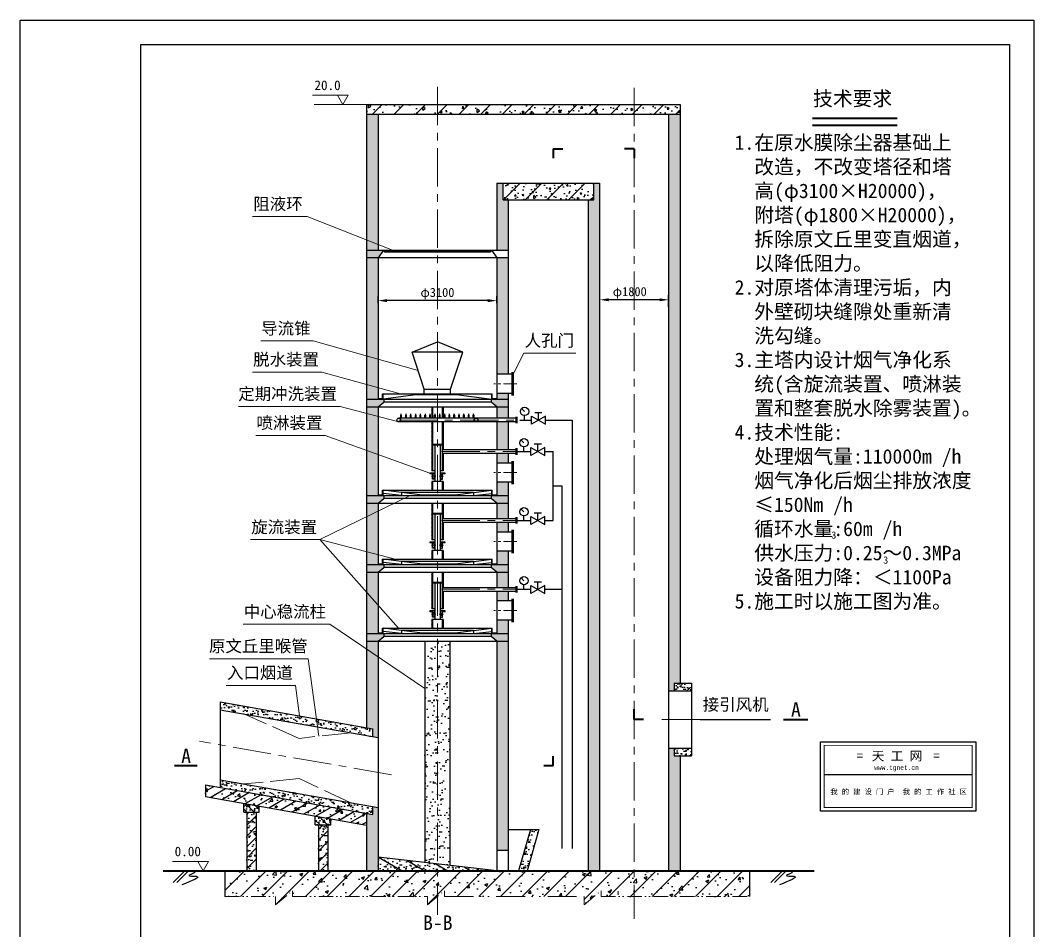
# Model space of a CAD drawing. Header units: millimetres. Extents: x 0 to 210, y 0 to 290.
# Drawn here: x 0 to 210, y 101.2 to 290 of the extents above; entities that cross this region are included whole.
import ezdxf
from ezdxf.enums import TextEntityAlignment as Align

# ---------------------------------------------------------------- set-up
doc = ezdxf.new("R2010")
doc.units = ezdxf.units.MM
doc.header["$LTSCALE"] = 0.25
for name, pattern in [('ACAD_ISO02W100', [15, 12, -3]), ('ACAD_ISO12W100', [21, 12, -3, 0, -3, 0, -3]), ('CENTER', [50.8, 31.75, -6.35, 6.35, -6.35])]:
    doc.linetypes.add(name, pattern=pattern)
doc.layers.get('0').update_dxf_attribs({"lineweight": 25})
for name, color, linetype, lineweight in [('中心线层', 1, 'CENTER', 13), ('剖面线层', 2, 'Continuous', 25), ('双点划线层', 6, 'ACAD_ISO12W100', 13), ('标注层', 4, 'Continuous', 13), ('粗实线', 7, 'Continuous', 40), ('虚线层', 6, 'ACAD_ISO02W100', 13), ('轮廓实线层', 7, 'Continuous', 30)]:
    doc.layers.add(name, color=color, linetype=linetype, lineweight=lineweight)
doc.styles.add('163', font='SimSun.ttf', dxfattribs={"width": 0.99})
doc.styles.add('DIM_FONT', font='SIMPLEX', dxfattribs={"width": 0.8})
doc.styles.get("Standard").update_dxf_attribs({"font": 'SimSun.ttf'})
doc.dimstyles.new('ISO-25', dxfattribs={"dimtxt": 2.5, "dimasz": 2.5, "dimexe": 1.25, "dimexo": 0.625, "dimtad": 1, "dimtxsty": 'Standard', "dimcen": 2.5, "dimadec": 0, "dimazin": 0, "dimtfac": 1, "dimtmove": 0, "dimatfit": 3, "dimfxl": 0, "dimarcsym": 0})

# ---------------------------------------------------------------- blocks, each defined once
blk = doc.blocks.new('*D1')
at = {"layer": 'Defpoints', "color": 0}
for p in [(120.06, 232.1), (120.06, 230.14), (134.34, 230.14)]:
    blk.add_point(p, dxfattribs=at)
at = {"layer": '标注层', "color": 0, "lineweight": -2}
for p, q in [((120.06, 230.61), (120.06, 233.04)), ((132.46, 232.1), (121.93, 232.1)), ((134.34, 230.61), (134.34, 233.04))]:
    blk.add_line(p, q, dxfattribs=at)
at = {"layer": '标注层', "color": 0}
for points in [[(121.93, 232.41), (121.93, 231.79), (120.06, 232.1)], [(132.46, 232.41), (132.46, 231.79), (134.34, 232.1)]]:
    blk.add_solid(points, dxfattribs=at)
at = {"layer": '标注层', "color": 0, "insert": (126.29, 233.54), "char_height": 1.875, "attachment_point": 5}
blk.add_mtext('φ1800', dxfattribs=at)
blk = doc.blocks.new('*D2')
at = {"layer": 'Defpoints', "color": 0}
for p in [(74.14, 231.93), (74.14, 230.94), (98.74, 230.94)]:
    blk.add_point(p, dxfattribs=at)
at = {"layer": '标注层', "color": 0, "lineweight": -2}
for p, q in [((74.14, 231.41), (74.14, 232.86)), ((96.87, 231.93), (76.02, 231.93)), ((98.74, 231.41), (98.74, 232.86))]:
    blk.add_line(p, q, dxfattribs=at)
at = {"layer": '标注层', "color": 0}
for points in [[(76.02, 232.24), (76.02, 231.61), (74.14, 231.93)], [(96.87, 232.24), (96.87, 231.61), (98.74, 231.93)]]:
    blk.add_solid(points, dxfattribs=at)
at = {"layer": '标注层', "color": 0, "insert": (86.44, 233.37), "char_height": 1.875, "attachment_point": 5}
blk.add_mtext('φ3100', dxfattribs=at)
blk = doc.blocks.new('图签-new')
at = {"color": 7}
for p, q in [((-108555, 46896), (-52186, 46896)), ((-108555, 21718), (-108555, 46896)), ((-52186, 21718), (-108555, 21718)), ((-107195, 35021), (-53548, 35021)), ((-52186, 46896), (-52186, 21718))]:
    blk.add_line(p, q, dxfattribs=at)
at = {"color": 7, "const_width": 706}
blk.add_lwpolyline([(-107219, 23054), (-107219, 45560), (-53522, 45560), (-53522, 23054), (-107219, 23054)], dxfattribs=at)
at = {"color": 3, "style": '163'}
for s, height, p in [('市场部：ivpmarket@service.netease.com  技术部：ivptech@service.netease.com', 960.18, (-105609, 24404)), ('中国专业人士的网络家园；因为专业，所以完美', 1543.15, (-103309, 31402)), ('土木在线*暖通     co.163.com', 1905.12, (-100773, 36742)), ('=', 3360, (-97310, 40178)), ('编辑部：ivpinfo@service.netease.com', 1371.69, (-95759, 27615)), ('网易 NetEase', 2688, (-91220, 40620))]:
    blk.add_text(s, height=height, dxfattribs=at).set_placement(p)
at = {"color": 3, "style": '163', "text_generation_flag": 2}
blk.add_text('=', height=3360, dxfattribs=at).set_placement((-63431, 40178))
blk = doc.blocks.new('66666666666666666666666666')
at = {"color": 7}
for p, q in [((-134.21, 59.95), (0, 59.95)), ((-134.21, 0), (-134.21, 59.95)), ((0, 59.95), (0, 0)), ((-130.97, 31.67), (-3.24, 31.67)), ((0, 0), (-134.21, 0))]:
    blk.add_line(p, q, dxfattribs=at)
at = {"color": 7, "const_width": 0.8}
blk.add_lwpolyline([(-131.03, 56.77), (-131.03, 3.18), (-3.18, 3.18), (-3.18, 56.77), (-131.03, 56.77)], dxfattribs=at)
at = {"color": 3, "style": '163'}
blk.add_text('=', height=8, rotation=360, dxfattribs=at).set_placement((-103, 43.95))
blk.add_text('天 工 网', height=8, dxfattribs=at).set_placement((-89.89, 43.72))
at = {"color": 3, "style": '163', "text_generation_flag": 2}
blk.add_text('=', height=8, dxfattribs=at).set_placement((-31.22, 43.95))
at = {"color": 3, "style": '163'}
blk.add_text('我 的 建 设 门 户  我 的 工 作 社 区', height=4.5, dxfattribs=at).set_placement((-66.67, 16.87), align=Align.MIDDLE)
at = {"color": 1, "style": '163'}
for p in [(-106.05, 7.65), (-3.18, 3.18)]:
    blk.add_text('本图纸由浩辰ICAD软件提供技术支持', height=0.00297, dxfattribs=at).set_placement(p)
at = {"color": 1, "insert": (-87.75, 39.61), "char_height": 4, "width": 23, "attachment_point": 1, "style": 'DIM_FONT'}
blk.add_mtext('{\\fCourier New|b0|i0|c0|p49;www.tgnet.cn}', dxfattribs=at)

msp = doc.modelspace()

# ---------------------------------------------------------------- hatches: boundary and pattern name
at = {"layer": '剖面线层'}
h = msp.add_hatch(dxfattribs=at)
h.set_pattern_fill('LINE', color=256, angle=45, style=0)
h.paths.add_polyline_path([(86.441, 272.521), (86.441, 270.537), (127.197, 270.537), (127.197, 272.521)])
h.paths.add_polyline_path([(127.197, 272.521), (127.197, 270.537), (136.72, 270.537), (136.72, 272.521)])
h.paths.add_polyline_path([(86.441, 270.537), (86.441, 272.521), (71.76, 272.521), (71.76, 270.537)])
h = msp.add_hatch(dxfattribs=at)
h.set_pattern_fill('AR-CONC', color=256, scale=0.025, angle=45, style=0)
h.set_pattern_definition([(95, (0, 0), (3.502366, 2.938834), [0.47625, -5.23875]), (40, (0, 0), (-4.00045, 2.754425), [0.381, -4.191]), (145.451, (0.292, 0.245), (-0.498054, 5.693256), [0.40475, -4.45225]), (91.1842, (-0.898, 0.898), (5.53526, 4.04884), [0.71437, -7.85813]), (141.6356, (-0.437, 1.2354), (-0.17715, 8.57066), [0.60713, -6.67837]), (36.184, (-0.898, 0.898), (-0.17714, 8.57066), [0.5715, -6.2865]), (66, (-0.2245, 1.1225), (4.488014, 0.87238), [0.47625, -5.23875]), (11, (-0.2245, 1.1225), (-2.1635, 4.34853), [0.381, -4.191]), (116.4514, (0.1495, 1.1952), (2.3245, 5.22091), [0.40475, -4.45225]), (82.5, (0, 0), (-1.440137, 1.549335), [0, -4.1402, 0, -4.2545, 0, -4.206875]), (52.5, (0, 0), (-0.589743, 2.952175), [0, -2.4257, 0, -4.04495, 0, -1.603375]), (12.5, (-1.0013, -1.0013), (2.498197, 2.295655), [0, -1.5875, 0, -4.953, 0, -6.57225]), (2.5, (-1.4503, -1.4503), (2.169098, 3.06806), [0, -2.06375, 0, -3.2893, 0, -4.66725])])
h.paths.add_polyline_path([(127.197, 272.521), (86.441, 272.521), (86.441, 270.537), (127.197, 270.537)])
h.paths.add_polyline_path([(136.72, 272.521), (127.197, 272.521), (127.197, 270.537), (136.72, 270.537)])
h.paths.add_polyline_path([(86.441, 272.521), (71.76, 272.521), (71.76, 270.537), (86.441, 270.537)])
h = msp.add_hatch(dxfattribs=at)
h.set_pattern_fill('AR-SAND', color=256, scale=0.035, angle=45, style=0)
h.paths.add_polyline_path([(134.339, 151.108), (135.512, 151.108), (135.512, 152.696), (136.72, 152.696), (136.72, 270.537), (134.339, 270.537)])
h.paths.add_polyline_path([(134.339, 113.812), (136.72, 113.812), (136.72, 137.618), (135.512, 137.618), (135.512, 139.205), (134.339, 139.205)])
h.paths.add_polyline_path([(117.675, 113.812), (120.056, 113.812), (120.056, 256.253), (118.821, 256.253), (118.821, 252.821), (117.675, 252.821)])
h.paths.add_polyline_path([(101.121, 240.823), (98.741, 240.823), (98.741, 216.663), (101.121, 216.663)])
h.paths.add_polyline_path([(101.121, 252.821), (100.039, 252.821), (100.039, 256.253), (98.741, 256.253), (98.741, 242.41), (101.121, 242.41)])
h.paths.add_polyline_path([(71.76, 244.519), (74.141, 243.584), (74.141, 270.537), (71.76, 270.537)])
h.paths.add_polyline_path([(71.76, 244.519), (71.76, 242.41), (74.141, 242.41), (74.141, 243.584)])
h.paths.add_polyline_path([(71.76, 242.41), (71.76, 240.823), (74.141, 240.823), (75.2, 242.28), (75.511, 241.985), (75.609, 242.307), (75.49, 242.41)])
h.paths.add_polyline_path([(71.76, 240.823), (71.76, 220.441), (74.141, 219.769), (74.141, 240.823)])
h.paths.add_polyline_path([(71.76, 214.551), (74.141, 213.89), (74.141, 219.769), (71.76, 220.441)])
h.paths.add_polyline_path([(71.76, 211.483), (74.141, 211.483), (74.141, 213.89), (71.76, 214.551)])
h.paths.add_polyline_path([(71.76, 211.483), (71.76, 209.896), (74.141, 209.896), (75.331, 210.868), (75.331, 211.483)])
h.paths.add_polyline_path([(71.76, 209.896), (71.76, 208.581), (74.141, 207.957), (74.141, 209.896)])
h.paths.add_polyline_path([(71.76, 200.906), (74.141, 200.051), (74.141, 207.957), (71.76, 208.581)])
h.paths.add_polyline_path([(74.141, 200.051), (71.76, 200.906), (71.76, 191.527), (74.141, 191.527)])
h.paths.add_polyline_path([(74.141, 189.94), (75.331, 190.912), (75.331, 191.527), (71.76, 191.527), (71.76, 189.94)])
h.paths.add_polyline_path([(71.76, 189.94), (71.76, 187.123), (74.141, 188.28), (74.141, 189.94)])
h.paths.add_polyline_path([(71.76, 179.892), (74.141, 179.272), (74.141, 188.28), (71.76, 187.123)])
h.paths.add_polyline_path([(71.76, 177.243), (74.141, 177.243), (74.141, 179.272), (71.76, 179.892)])
h.paths.add_polyline_path([(71.76, 177.243), (71.76, 175.656), (74.141, 175.656), (75.331, 176.628), (75.331, 177.243)])
h.paths.add_polyline_path([(71.76, 175.656), (71.76, 171.508), (74.141, 168.827), (74.141, 175.656)])
h.paths.add_polyline_path([(71.76, 162.959), (74.141, 162.959), (74.141, 168.827), (71.76, 171.508)])
h.paths.add_polyline_path([(71.76, 162.959), (71.76, 161.372), (74.141, 161.372), (75.331, 162.344), (75.331, 162.959)])
h.paths.add_polyline_path([(74.141, 161.372), (71.76, 161.372), (71.76, 159.728), (74.141, 158.122)])
h.paths.add_polyline_path([(71.76, 143.442), (73.034, 143.218), (73.034, 141.606), (74.141, 141.411), (74.141, 158.122), (71.76, 159.728)])
h.paths.add_polyline_path([(74.141, 126.907), (73.034, 127.102), (73.034, 125.49), (71.76, 125.715), (71.76, 113.812), (74.141, 113.812)])
h.paths.add_polyline_path([(101.121, 161.372), (98.741, 161.372), (98.741, 118.015), (101.121, 118.015)])
h.paths.add_polyline_path([(101.121, 161.372), (101.121, 162.959), (97.551, 162.959), (97.551, 162.344), (98.741, 161.372)])
h.paths.add_polyline_path([(98.741, 162.959), (101.121, 162.959), (101.121, 165.737), (98.741, 165.737)])
h.paths.add_polyline_path([(101.121, 171.726), (98.741, 171.726), (98.741, 169.704), (101.121, 169.704)])
h.paths.add_polyline_path([(101.121, 175.656), (98.741, 175.656), (98.741, 172.52), (101.121, 172.52)])
h.paths.add_polyline_path([(101.121, 175.656), (101.121, 177.243), (97.551, 177.243), (97.551, 176.628), (98.741, 175.656)])
h.paths.add_polyline_path([(101.121, 177.243), (101.121, 180.021), (98.741, 180.021), (98.741, 177.243)])
h.paths.add_polyline_path([(101.121, 186.01), (98.741, 186.01), (98.741, 183.988), (101.121, 183.988)])
h.paths.add_polyline_path([(101.121, 186.804), (101.121, 189.94), (98.741, 189.94), (98.741, 186.804)])
h.paths.add_polyline_path([(101.121, 189.94), (101.121, 191.527), (97.551, 191.527), (97.551, 190.912), (98.741, 189.94)])
h.paths.add_polyline_path([(98.741, 191.527), (101.121, 191.527), (101.121, 194.304), (98.741, 194.304)])
h.paths.add_polyline_path([(101.121, 200.294), (98.741, 200.294), (98.741, 198.272), (101.121, 198.272)])
h.paths.add_polyline_path([(98.741, 201.087), (101.121, 201.087), (101.121, 206.791), (98.741, 206.791)])
h.paths.add_polyline_path([(101.121, 207.585), (101.121, 209.896), (98.741, 209.896), (98.741, 207.585)])
h.paths.add_polyline_path([(101.121, 209.896), (101.121, 211.483), (97.551, 211.483), (97.551, 210.868), (98.741, 209.896)])
h.paths.add_polyline_path([(101.121, 211.483), (101.121, 212.696), (98.741, 212.696), (98.741, 211.483)])
h = msp.add_hatch(dxfattribs=at)
h.set_pattern_fill('AR-CONC', color=256, scale=0.02, angle=45, style=0)
h.set_pattern_definition([(95, (0, 0), (2.801893, 2.351068), [0.381, -4.191]), (40, (0, 0), (-3.20036, 2.20354), [0.3048, -3.3528]), (145.451, (0.2335, 0.196), (-0.398443, 4.554605), [0.3238, -3.5618]), (91.1842, (-0.7184, 0.7184), (4.428205, 3.23907), [0.5715, -6.2865]), (141.6356, (-0.3494, 0.9883), (-0.14172, 6.85653), [0.4857, -5.3427]), (36.184, (-0.7184, 0.7184), (-0.14171, 6.85653), [0.4572, -5.0292]), (66, (-0.1796, 0.898), (3.59041, 0.697905), [0.381, -4.191]), (11, (-0.1796, 0.898), (-1.7308, 3.478824), [0.3048, -3.3528]), (116.4514, (0.1196, 0.9562), (1.8596, 4.17673), [0.3238, -3.5618]), (82.5, (0, 0), (-1.1521094, 1.239468), [0, -3.31216, 0, -3.4036, 0, -3.3655]), (52.5, (0, 0), (-0.471795, 2.36174), [0, -1.94056, 0, -3.23596, 0, -1.2827]), (12.5, (-0.801, -0.801), (1.998557, 1.836524), [0, -1.27, 0, -3.9624, 0, -5.2578]), (2.5, (-1.1602, -1.1602), (1.735278, 2.454448), [0, -1.651, 0, -2.63144, 0, -3.7338])])
h.paths.add_polyline_path([(118.821, 256.253), (100.039, 256.253), (100.039, 252.821), (118.821, 252.821)])
h = msp.add_hatch(dxfattribs=at)
h.set_pattern_fill('LINE', color=256, angle=45, style=0)
h.paths.add_polyline_path([(118.821, 256.253), (100.039, 256.253), (100.039, 252.821), (118.821, 252.821)])
h = msp.add_hatch(dxfattribs=at)
h.set_pattern_fill('ANSI31', color=256, scale=0.1, style=0)
h.paths.add_polyline_path([(87.631, 206.791), (87.453, 206.791), (87.453, 202.157), (87.631, 202.157)])
h.paths.add_polyline_path([(85.429, 206.791), (85.251, 206.791), (85.251, 202.157), (85.429, 202.157)])
h.paths.add_polyline_path([(85.429, 209.896), (85.251, 209.896), (85.251, 207.585), (85.429, 207.585)])
h.paths.add_polyline_path([(87.631, 209.896), (87.453, 209.896), (87.453, 207.585), (87.631, 207.585)])
h = msp.add_hatch(dxfattribs=at)
h.set_pattern_fill('ANSI31', color=256, scale=0.1, style=0)
h.paths.add_polyline_path([(87.631, 194.465), (87.453, 194.465), (87.453, 192.638), (87.631, 192.638)])
h.paths.add_polyline_path([(85.429, 194.465), (85.251, 194.465), (85.251, 192.638), (85.429, 192.638)])
h.paths.add_polyline_path([(85.897, 195.535), (85.394, 195.535), (85.394, 194.935), (85.897, 194.935)])
h.paths.add_polyline_path([(85.897, 196.206), (84.854, 196.206), (84.854, 196.026), (85.394, 196.026), (85.394, 195.535), (85.897, 195.535)])
h.paths.add_polyline_path([(87.488, 196.026), (88.028, 196.026), (88.028, 196.206), (86.985, 196.206), (86.985, 195.535), (87.488, 195.535)])
h.paths.add_polyline_path([(87.488, 195.535), (86.985, 195.535), (86.985, 194.935), (87.488, 194.935)])
h.paths.add_polyline_path([(87.631, 200.294), (87.453, 200.294), (87.453, 196.682), (87.631, 196.682)])
h.paths.add_polyline_path([(85.429, 201.959), (85.251, 201.959), (85.251, 196.682), (85.429, 196.682)])
h.paths.add_polyline_path([(87.631, 201.959), (87.453, 201.959), (87.453, 201.087), (87.631, 201.087)])
h = msp.add_hatch(dxfattribs=at)
h.set_pattern_fill('ANSI31', color=256, scale=0.1, angle=90, style=0)
h.paths.add_polyline_path([(87.631, 202.157), (86.441, 202.157), (86.441, 201.959), (87.453, 201.959), (87.631, 201.959)])
h.paths.add_polyline_path([(86.441, 202.157), (85.251, 202.157), (85.251, 201.959), (86.441, 201.959)])
h = msp.add_hatch(dxfattribs=at)
h.set_pattern_fill('ANSI31', color=256, scale=0.1, style=0)
h.paths.add_polyline_path([(87.631, 189.94), (87.453, 189.94), (87.453, 187.874), (87.631, 187.874)])
h.paths.add_polyline_path([(85.429, 189.94), (85.251, 189.94), (85.251, 187.874), (85.429, 187.874)])
h = msp.add_hatch(dxfattribs=at)
h.set_pattern_fill('ANSI31', color=256, scale=0.1, style=0)
h.paths.add_polyline_path([(87.631, 180.182), (87.453, 180.182), (87.453, 178.354), (87.631, 178.354)])
h.paths.add_polyline_path([(85.429, 180.182), (85.251, 180.182), (85.251, 178.354), (85.429, 178.354)])
h.paths.add_polyline_path([(85.897, 181.252), (85.394, 181.252), (85.394, 180.651), (85.897, 180.651)])
h.paths.add_polyline_path([(85.897, 181.922), (84.854, 181.922), (84.854, 181.742), (85.394, 181.742), (85.394, 181.252), (85.897, 181.252)])
h.paths.add_polyline_path([(87.488, 181.742), (88.028, 181.742), (88.028, 181.922), (86.985, 181.922), (86.985, 181.252), (87.488, 181.252)])
h.paths.add_polyline_path([(87.488, 181.252), (86.985, 181.252), (86.985, 180.651), (87.488, 180.651)])
h.paths.add_polyline_path([(87.631, 186.01), (87.453, 186.01), (87.453, 182.398), (87.631, 182.398)])
h.paths.add_polyline_path([(85.429, 187.675), (85.251, 187.675), (85.251, 182.398), (85.429, 182.398)])
h.paths.add_polyline_path([(87.631, 187.675), (87.453, 187.675), (87.453, 186.804), (87.631, 186.804)])
h = msp.add_hatch(dxfattribs=at)
h.set_pattern_fill('ANSI31', color=256, scale=0.1, angle=90, style=0)
h.paths.add_polyline_path([(87.631, 187.874), (86.441, 187.874), (86.441, 187.675), (87.631, 187.675)])
h.paths.add_polyline_path([(86.441, 187.874), (85.251, 187.874), (85.251, 187.675), (86.441, 187.675)])
h = msp.add_hatch(dxfattribs=at)
h.set_pattern_fill('ANSI31', color=256, scale=0.1, style=0)
h.paths.add_polyline_path([(87.631, 175.656), (87.453, 175.656), (87.453, 173.59), (87.631, 173.59)])
h.paths.add_polyline_path([(85.429, 175.656), (85.251, 175.656), (85.251, 173.59), (85.429, 173.59)])
h = msp.add_hatch(dxfattribs=at)
h.set_pattern_fill('ANSI31', color=256, scale=0.1, angle=90, style=0)
h.paths.add_polyline_path([(87.631, 173.59), (86.441, 173.59), (86.441, 173.391), (87.453, 173.391), (87.631, 173.391)])
h.paths.add_polyline_path([(86.441, 173.59), (85.251, 173.59), (85.251, 173.391), (86.441, 173.391)])
h = msp.add_hatch(dxfattribs=at)
h.set_pattern_fill('ANSI31', color=256, scale=0.1, style=0)
h.paths.add_polyline_path([(87.631, 171.726), (87.453, 171.726), (87.453, 168.114), (87.631, 168.114)])
h.paths.add_polyline_path([(85.429, 173.391), (85.251, 173.391), (85.251, 168.114), (85.429, 168.114)])
h.paths.add_polyline_path([(87.631, 173.391), (87.453, 173.391), (87.453, 172.52), (87.631, 172.52)])
h = msp.add_hatch(dxfattribs=at)
h.set_pattern_fill('ANSI31', color=256, scale=0.1, style=0)
h.paths.add_polyline_path([(87.631, 165.898), (87.453, 165.898), (87.453, 164.07), (87.631, 164.07)])
h.paths.add_polyline_path([(85.429, 165.898), (85.251, 165.898), (85.251, 164.07), (85.429, 164.07)])
h.paths.add_polyline_path([(85.897, 166.968), (85.394, 166.968), (85.394, 166.367), (85.897, 166.367)])
h.paths.add_polyline_path([(85.897, 167.638), (84.854, 167.638), (84.854, 167.459), (85.394, 167.459), (85.394, 166.968), (85.897, 166.968)])
h.paths.add_polyline_path([(87.488, 167.459), (88.028, 167.459), (88.028, 167.638), (86.985, 167.638), (86.985, 166.968), (87.488, 166.968)])
h.paths.add_polyline_path([(87.488, 166.968), (86.985, 166.968), (86.985, 166.367), (87.488, 166.367)])
h = msp.add_hatch(dxfattribs=at)
h.set_pattern_fill('AR-SAND', color=256, scale=0.05, angle=45, style=0)
h.paths.add_polyline_path([(89.02, 161.372), (86.441, 161.372), (86.441, 115.227), (89.02, 114.93)])
h.paths.add_polyline_path([(86.441, 161.372), (83.862, 161.372), (83.862, 115.524), (86.441, 115.227)])
h = msp.add_hatch(dxfattribs=at)
h.set_pattern_fill('AR-SAND', color=256, scale=0.025, angle=30, style=0)
h.paths.add_polyline_path([(135.512, 139.205), (135.512, 137.618), (139.101, 137.618), (139.101, 139.205)])
h.paths.add_polyline_path([(135.512, 152.696), (135.512, 151.108), (139.101, 151.108), (139.101, 152.696)])
h = msp.add_hatch(dxfattribs=at)
h.set_pattern_fill('AR-SAND', color=256, scale=0.03, style=0)
h.paths.add_polyline_path([(73.034, 143.218), (58.049, 145.86), (59.009, 144.079), (73.034, 141.606)])
h.paths.add_polyline_path([(58.049, 145.86), (41.417, 148.793), (41.417, 147.181), (59.009, 144.079)])
h.paths.add_polyline_path([(73.034, 127.102), (41.417, 132.677), (41.417, 131.065), (73.034, 125.49)])
h = msp.add_hatch(dxfattribs=at)
h.set_pattern_fill('AR-CONC', color=256, scale=0.025, style=0)
h.paths.add_polyline_path([(38.394, 131.598), (38.394, 129.181), (71.76, 123.298), (71.76, 125.715)])
h = msp.add_hatch(dxfattribs=at)
h.set_pattern_fill('LINE', color=256, scale=0.5, angle=30, style=0)
h.paths.add_polyline_path([(71.76, 125.715), (38.394, 131.598), (38.394, 129.181), (71.76, 123.298)])
h = msp.add_hatch(dxfattribs=at)
h.set_pattern_fill('LINE', color=256, scale=0.35, angle=315, style=0)
h.paths.add_polyline_path([(64.37, 124.601), (61.134, 125.171), (61.134, 123.327), (64.37, 123.327)])
h.paths.add_polyline_path([(49.532, 127.217), (46.296, 127.788), (46.296, 125.943), (49.532, 125.943)])
h = msp.add_hatch(dxfattribs=at)
h.set_pattern_fill('AR-CONC', color=256, scale=0.01, angle=315, style=0)
h.set_pattern_definition([(5, (0, 0), (1.175534, -1.400947), [0.1905, -2.0955]), (310, (0, 0), (1.10177, 1.60018), [0.1524, -1.6764]), (55.451, (0.098, -0.1167), (2.277302, 0.199222), [0.1619, -1.7809]), (1.1842, (0.3592, 0.3592), (1.619534, -2.214102), [0.28575, -3.14325]), (51.6356, (0.4942, 0.1747), (3.428264, 0.07086), [0.24285, -2.67135]), (306.184, (0.3592, 0.3592), (3.428264, 0.070856), [0.2286, -2.5146]), (336, (0.449, 0.0898), (0.348953, -1.795206), [0.1905, -2.0955]), (281, (0.449, 0.0898), (1.739412, 0.8654), [0.1524, -1.6764]), (26.4514, (0.4781, -0.0598), (2.088365, -0.9298), [0.1619, -1.7809]), (352.5, (0, 0), (0.619734, 0.5760547), [0, -1.65608, 0, -1.7018, 0, -1.68275]), (322.5, (0, 0), (1.18087, 0.235897), [0, -0.97028, 0, -1.61798, 0, -0.64135]), (282.5, (-0.4005, 0.4005), (0.918262, -0.9992786), [0, -0.635, 0, -1.9812, 0, -2.6289]), (272.5, (-0.5801, 0.5801), (1.227224, -0.867639), [0, -0.8255, 0, -1.31572, 0, -1.8669])])
h.paths.add_polyline_path([(64.37, 124.601), (61.134, 125.171), (61.134, 123.327), (64.37, 123.327)])
h.paths.add_polyline_path([(49.532, 127.217), (46.296, 127.788), (46.296, 125.943), (49.532, 125.943)])
h = msp.add_hatch(dxfattribs=at)
h.set_pattern_fill('AR-CONC', color=256, scale=0.015, angle=315, style=0)
h.paths.add_polyline_path([(63.737, 123.327), (61.767, 123.327), (61.767, 113.812), (63.737, 113.812)])
h.paths.add_polyline_path([(48.899, 125.943), (46.929, 125.943), (46.929, 113.812), (48.899, 113.812)])
h = msp.add_hatch(dxfattribs=at)
h.set_pattern_fill('LINE', color=256, scale=0.5, angle=45, style=0)
h.paths.add_polyline_path([(63.737, 123.327), (61.767, 123.327), (61.767, 113.812), (63.737, 113.812)])
h.paths.add_polyline_path([(48.899, 125.943), (46.929, 125.943), (46.929, 113.812), (48.899, 113.812)])
h = msp.add_hatch(dxfattribs=at)
h.set_pattern_fill('AR-SAND', color=256, scale=0.035, angle=30, style=0)
h.paths.add_polyline_path([(107.47, 122.355), (105.696, 122.355), (103.243, 113.812), (105.017, 113.812)])
h = msp.add_hatch(dxfattribs=at)
h.set_pattern_fill('AR-CONC', color=256, scale=0.015, style=0)
h.set_pattern_definition([(50, (0, 0), (2.73277, -0.239086), [0.28575, -3.14325]), (355, (0, 0), (-0.52864, 2.86585), [0.2286, -2.5146]), (100.451, (0.2277, -0.02), (2.204138, 2.62675), [0.24285, -2.67135]), (46.1842, (0, 0.762), (4.066186, -0.630635), [0.42862, -4.71487]), (96.6356, (0.339, 0.7094), (3.56106, 3.71138), [0.36428, -4.00702]), (351.184, (0, 0.762), (3.56107, 3.71138), [0.3429, -3.7719]), (21, (0.381, 0.5715), (2.274223, -1.533983), [0.28575, -3.14325]), (326, (0.381, 0.5715), (0.92703, 2.76282), [0.2286, -2.5146]), (71.4514, (0.5705, 0.4437), (3.201247, 1.228843), [0.24285, -2.67135]), (37.5, (0, 0), (0.046329, 1.2683256), [0, -2.48412, 0, -2.5527, 0, -2.524125]), (7.5, (0, 0), (1.002295, 1.502709), [0, -1.45542, 0, -2.42697, 0, -0.962025]), (327.5, (-0.8496, 0), (2.033859, -0.085931), [0, -0.9525, 0, -2.9718, 0, -3.94335]), (317.5, (-1.2306, 0), (2.221938, 0.381397), [0, -1.23825, 0, -1.97358, 0, -2.80035])])
h.paths.add_polyline_path([(86.441, 115.227), (86.441, 113.812), (98.741, 113.812)])
h.paths.add_polyline_path([(74.141, 116.643), (74.141, 113.812), (86.441, 113.812), (86.441, 115.227)])
h = msp.add_hatch(dxfattribs=at)
h.set_pattern_fill('LINE', color=256, scale=0.75, angle=150, style=0)
h.paths.add_polyline_path([(98.741, 113.812), (86.441, 115.227), (86.441, 113.812)])
h.paths.add_polyline_path([(74.141, 116.643), (74.141, 113.812), (86.441, 113.812), (86.441, 115.227)])
h = msp.add_hatch(dxfattribs=at)
h.set_pattern_fill('AR-CONC', color=256, scale=0.035, style=0)
h.paths.add_polyline_path([(151.162, 113.812), (127.197, 113.812), (127.197, 108.5), (151.162, 108.5)])
h.paths.add_polyline_path([(127.197, 113.812), (86.441, 113.812), (86.441, 108.473), (87.891, 109.677), (87.891, 108.5), (116.837, 108.5), (116.837, 106.766), (120.345, 109.677), (120.345, 108.5), (127.197, 108.5)])
h.paths.add_polyline_path([(86.441, 113.812), (42.413, 113.812), (42.413, 108.5), (52.9, 108.5), (52.9, 106.766), (56.408, 109.677), (56.408, 108.5), (84.383, 108.5), (84.383, 106.766), (86.441, 108.473)])
h = msp.add_hatch(dxfattribs=at)
h.set_pattern_fill('LINE', color=256, angle=45, style=0)
h.paths.add_polyline_path([(127.197, 113.812), (86.441, 113.812), (86.441, 108.473), (87.891, 109.677), (87.891, 108.5), (116.837, 108.5), (116.837, 106.766), (120.345, 109.677), (120.345, 108.5), (127.197, 108.5)])
h.paths.add_polyline_path([(86.441, 113.812), (42.413, 113.812), (42.413, 108.5), (52.9, 108.5), (52.9, 106.766), (56.408, 109.677), (56.408, 108.5), (84.383, 108.5), (84.383, 106.766), (86.441, 108.473)])
h.paths.add_polyline_path([(151.162, 113.812), (127.197, 113.812), (127.197, 108.5), (151.162, 108.5)])

# ---------------------------------------------------------------- linework, layer by layer
at = {"layer": '中心线层'}
for p, q in [((86.441, 276.18), (86.441, 104.663)), ((127.197, 276.034), (127.197, 103.865)), ((78.441, 207.188), (103.528, 207.188)), ((87.29, 200.691), (103.528, 200.691)), ((86.108, 195.535), (85.186, 195.535)), ((86.774, 195.535), (87.671, 195.535)), ((87.29, 186.407), (103.528, 186.407)), ((86.108, 181.252), (85.186, 181.252)), ((86.774, 181.252), (87.671, 181.252)), ((87.29, 172.123), (103.528, 172.123)), ((86.108, 166.968), (85.186, 166.968)), ((86.774, 166.968), (87.671, 166.968)), ((140.867, 145.157), (132.6, 145.157)), ((76.942, 133.665), (37.159, 140.68))]:
    msp.add_line(p, q, dxfattribs=at)
at = {"layer": '中心线层', "ltscale": 0.35}
for p, q in [((102.904, 214.68), (98.145, 214.68)), ((102.904, 196.343), (98.145, 196.343)), ((102.904, 182.059), (98.145, 182.059)), ((102.904, 167.718), (98.145, 167.718))]:
    msp.add_line(p, q, dxfattribs=at)
at = {"layer": '双点划线层'}
for p, q in [((52.9, 106.766), (56.408, 109.677)), ((56.408, 109.677), (56.408, 108.5)), ((84.383, 106.766), (87.891, 109.677)), ((87.891, 109.677), (87.891, 108.5)), ((116.837, 106.766), (120.345, 109.677)), ((120.345, 109.677), (120.345, 108.5)), ((42.413, 108.5), (52.9, 108.5)), ((52.9, 108.5), (52.9, 106.766)), ((56.408, 108.5), (84.383, 108.5)), ((84.383, 108.5), (84.383, 106.766)), ((116.837, 108.5), (116.837, 106.766)), ((120.345, 108.5), (151.162, 108.5))]:
    msp.add_line(p, q, dxfattribs=at)
at = {"layer": '双点划线层', "ltscale": 2}
msp.add_line((87.891, 108.5), (116.837, 108.5), dxfattribs=at)
at = {"layer": '标注层'}
for p, q in [((67.973, 274.474), (60.537, 274.474)), ((65.733, 274.474), (66.857, 272.521)), ((66.857, 272.521), (67.973, 274.474)), ((71.76, 272.521), (60.903, 272.521)), ((48.126, 249.358), (59.439, 249.358)), ((77.129, 242.41), (59.439, 249.358)), ((49.834, 223.575), (60.667, 223.575)), ((82.446, 217.422), (60.667, 223.575)), ((104.34, 221.046), (102.14, 216.663)), ((104.34, 221.046), (115.119, 221.046)), ((48.109, 217.129), (62.47, 217.129)), ((78.811, 212.594), (62.47, 217.129)), ((45.234, 210.008), (66.312, 210.008)), ((78.166, 206.902), (66.312, 210.008)), ((48.814, 203.987), (63.176, 203.987)), ((84.854, 196.206), (63.176, 203.987)), ((62.074, 182.416), (80.823, 191.527)), ((47.712, 182.416), (62.074, 182.416)), ((77.663, 178.354), (62.074, 182.416)), ((62.074, 182.416), (78.365, 164.07)), ((46.154, 164.886), (64.112, 164.886)), ((83.862, 151.566), (64.112, 164.886)), ((39.205, 157.755), (59.666, 157.755)), ((61.9, 141.697), (59.666, 157.755)), ((42.676, 152.221), (57.038, 152.221)), ((57.873, 145.891), (57.038, 152.221)), ((39.014, 115.765), (31.577, 115.765)), ((36.773, 115.765), (37.897, 113.812)), ((37.897, 113.812), (39.014, 115.765))]:
    msp.add_line(p, q, dxfattribs=at)
at = {"layer": '粗实线'}
for p, q in [((164.186, 269.736), (181.68, 269.736)), ((164.186, 268.279), (181.68, 268.279)), ((110.447, 263.395), (112.417, 263.395)), ((110.447, 263.395), (110.447, 261.425)), ((127.197, 263.395), (125.227, 263.395)), ((127.197, 263.395), (127.197, 261.425)), ((127.197, 145.157), (127.197, 147.284)), ((129.172, 145.157), (127.197, 145.157)), ((158.148, 145.157), (163.167, 145.157)), ((110.447, 135.557), (110.447, 137.527)), ((36.648, 135.557), (31.96, 135.557)), ((110.447, 135.557), (108.477, 135.557)), ((29.582, 113.812), (164.52, 113.812))]:
    msp.add_line(p, q, dxfattribs=at)
at = {"layer": '虚线层', "ltscale": 2}
for p, q in [((57.779, 141.254), (46.329, 146.315)), ((68.495, 142.406), (57.779, 141.254)), ((57.779, 132.919), (46.329, 131.811)), ((68.495, 127.902), (57.779, 132.919))]:
    msp.add_line(p, q, dxfattribs=at)
at = {"layer": '轮廓实线层'}
for p, q in [((0, 290), (210, 290)), ((0, 0), (0, 290)), ((210, 290), (210, 0)), ((25, 5), (25, 285)), ((25, 285), (205, 285)), ((205, 285), (205, 5)), ((71.76, 272.521), (71.76, 143.442)), ((71.76, 272.521), (136.72, 272.521)), ((136.72, 272.521), (136.72, 152.696)), ((71.76, 270.537), (136.72, 270.537)), ((74.141, 270.537), (74.141, 242.41)), ((134.339, 270.537), (134.339, 113.812)), ((98.741, 256.253), (120.056, 256.253)), ((98.741, 256.253), (98.741, 242.41)), ((100.039, 252.821), (100.039, 256.253)), ((118.821, 252.821), (118.821, 256.253)), ((120.056, 256.253), (120.056, 113.812)), ((100.039, 252.821), (118.821, 252.821)), ((101.121, 252.821), (101.121, 216.663)), ((117.675, 252.821), (117.675, 113.812)), ((71.76, 242.41), (101.121, 242.41)), ((75.2, 242.28), (74.141, 240.823)), ((75.511, 241.985), (75.2, 242.28)), ((75.49, 242.41), (75.609, 242.307)), ((75.609, 242.307), (75.511, 241.985)), ((97.371, 241.985), (75.511, 241.985)), ((75.609, 242.307), (97.273, 242.307)), ((97.392, 242.41), (97.273, 242.307)), ((97.273, 242.307), (97.371, 241.985)), ((97.371, 241.985), (97.682, 242.28)), ((97.682, 242.28), (98.741, 240.823)), ((101.121, 240.823), (71.76, 240.823)), ((74.141, 240.823), (74.141, 211.483)), ((98.741, 240.823), (98.741, 211.483)), ((81.178, 221.243), (86.441, 223.408)), ((91.703, 221.243), (86.441, 223.408)), ((83.714, 213.602), (81.178, 221.243)), ((91.703, 221.243), (81.178, 221.243)), ((89.167, 213.602), (91.703, 221.243)), ((98.741, 218.083), (98.741, 216.663)), ((101.874, 216.663), (98.741, 216.663)), ((101.874, 217.092), (101.874, 212.267)), ((102.14, 217.092), (102.14, 212.267)), ((75.08, 211.483), (75.08, 212.594)), ((75.08, 212.594), (97.802, 212.594)), ((75.175, 211.483), (75.175, 212.594)), ((81.99, 212.436), (75.175, 211.483)), ((81.99, 212.436), (81.99, 212.594)), ((81.99, 212.594), (90.892, 212.594)), ((90.892, 212.436), (81.99, 212.436)), ((83.714, 213.602), (89.167, 213.602)), ((83.714, 212.594), (83.714, 213.602)), ((89.167, 212.594), (89.167, 213.602)), ((90.892, 212.436), (90.892, 212.594)), ((90.892, 212.436), (97.707, 211.483)), ((97.707, 211.483), (97.707, 212.594)), ((97.802, 211.483), (97.802, 212.594)), ((101.874, 212.696), (98.741, 212.696)), ((101.121, 212.696), (101.121, 207.585)), ((71.76, 211.483), (101.121, 211.483)), ((74.141, 209.896), (75.331, 210.868)), ((74.3, 211.642), (75.08, 211.642)), ((74.3, 211.642), (74.3, 211.483)), ((75.331, 211.483), (75.331, 210.868)), ((97.551, 210.868), (75.331, 210.868)), ((97.551, 211.483), (97.551, 210.868)), ((98.741, 209.896), (97.551, 210.868)), ((97.802, 211.642), (98.582, 211.642)), ((98.582, 211.642), (98.582, 211.483)), ((71.76, 209.896), (101.121, 209.896)), ((74.141, 209.896), (74.141, 191.527)), ((78.862, 207.577), (78.862, 208.169)), ((78.862, 208.169), (79.02, 208.169)), ((78.941, 207.585), (78.941, 208.505)), ((79.02, 207.585), (79.02, 208.169)), ((79.862, 208.169), (80.02, 208.169)), ((79.862, 207.585), (79.862, 208.169)), ((79.941, 207.585), (79.941, 208.505)), ((80.02, 207.585), (80.02, 208.169)), ((80.862, 207.585), (80.862, 208.169)), ((80.862, 208.169), (81.02, 208.169)), ((80.941, 207.585), (80.941, 208.505)), ((81.02, 207.585), (81.02, 208.169)), ((81.862, 207.585), (81.862, 208.169)), ((81.862, 208.169), (82.02, 208.169)), ((81.941, 207.585), (81.941, 208.505)), ((82.02, 207.585), (82.02, 208.169)), ((82.862, 208.169), (83.02, 208.169)), ((82.862, 207.585), (82.862, 208.169)), ((82.941, 207.585), (82.941, 208.505)), ((83.02, 207.585), (83.02, 208.169)), ((83.862, 207.585), (83.862, 208.169)), ((83.862, 208.169), (84.02, 208.169)), ((83.941, 207.585), (83.941, 208.505)), ((84.02, 207.585), (84.02, 208.169)), ((84.862, 208.169), (85.02, 208.169)), ((84.862, 207.585), (84.862, 208.169)), ((84.941, 207.585), (84.941, 208.505)), ((85.02, 207.585), (85.02, 208.169)), ((85.251, 209.896), (85.251, 207.585)), ((85.429, 209.896), (85.429, 207.585)), ((85.862, 207.585), (85.862, 208.169)), ((85.862, 208.169), (86.02, 208.169)), ((85.941, 207.585), (85.941, 208.505)), ((86.02, 207.585), (86.02, 208.169)), ((87.02, 208.169), (86.862, 208.169)), ((86.862, 207.585), (86.862, 208.169)), ((86.941, 207.585), (86.941, 208.505)), ((87.02, 207.585), (87.02, 208.169)), ((87.453, 209.896), (87.453, 207.585)), ((87.631, 209.896), (87.631, 207.585)), ((87.862, 207.585), (87.862, 208.169)), ((88.02, 208.169), (87.862, 208.169)), ((87.941, 207.585), (87.941, 208.505)), ((88.02, 207.585), (88.02, 208.169)), ((89.02, 208.169), (88.862, 208.169)), ((88.862, 207.585), (88.862, 208.169)), ((88.941, 207.585), (88.941, 208.505)), ((89.02, 207.585), (89.02, 208.169)), ((89.862, 207.585), (89.862, 208.169)), ((90.02, 208.169), (89.862, 208.169)), ((89.941, 207.585), (89.941, 208.505)), ((90.02, 207.585), (90.02, 208.169)), ((91.02, 208.169), (90.862, 208.169)), ((90.862, 207.585), (90.862, 208.169)), ((90.941, 207.585), (90.941, 208.505)), ((91.02, 207.585), (91.02, 208.169)), ((92.02, 208.169), (91.862, 208.169)), ((91.862, 207.585), (91.862, 208.169)), ((91.941, 207.585), (91.941, 208.505)), ((92.02, 207.585), (92.02, 208.169)), ((92.862, 207.585), (92.862, 208.169)), ((93.02, 208.169), (92.862, 208.169)), ((92.941, 207.585), (92.941, 208.505)), ((93.02, 207.585), (93.02, 208.169)), ((94.02, 208.169), (93.862, 208.169)), ((93.862, 207.585), (93.862, 208.169)), ((93.941, 207.585), (93.941, 208.505)), ((94.02, 207.577), (94.02, 208.169)), ((98.741, 209.896), (98.741, 207.585)), ((102.748, 207.585), (78.441, 207.585)), ((102.748, 206.791), (78.441, 206.791)), ((85.251, 206.791), (85.251, 196.682)), ((85.429, 206.791), (85.429, 202.157)), ((87.453, 206.791), (87.453, 202.157)), ((87.631, 206.791), (87.631, 201.087)), ((98.741, 206.791), (98.741, 201.087)), ((101.121, 206.791), (101.121, 201.087)), ((102.748, 206.509), (102.748, 207.867)), ((102.98, 206.509), (102.98, 207.867)), ((103.528, 207.188), (105.918, 207.188)), ((107.313, 207.188), (107.416, 207.188)), ((107.313, 207.188), (107.416, 207.188)), ((107.313, 207.188), (107.416, 207.188)), ((108.811, 207.188), (114.385, 207.188)), ((114.385, 207.188), (114.385, 118.462)), ((85.251, 202.157), (87.631, 202.157)), ((87.631, 201.959), (85.251, 201.959)), ((85.429, 201.959), (85.429, 196.682)), ((87.453, 201.959), (85.429, 201.959)), ((85.897, 201.959), (85.897, 194.465)), ((86.985, 201.959), (86.985, 194.465)), ((87.453, 201.959), (87.453, 196.682)), ((87.453, 201.087), (102.748, 201.087)), ((87.453, 200.294), (102.748, 200.294)), ((87.631, 200.294), (87.631, 196.682)), ((98.741, 200.294), (98.741, 191.527)), ((101.121, 200.294), (101.121, 198.272)), ((102.748, 200.012), (102.748, 201.369)), ((102.98, 200.012), (102.98, 201.369)), ((102.98, 200.691), (105.81, 200.691)), ((107.205, 200.691), (107.308, 200.691)), ((107.205, 200.691), (107.308, 200.691)), ((108.703, 200.691), (110.449, 200.691)), ((110.449, 186.407), (110.449, 200.691)), ((101.874, 198.272), (98.741, 198.272)), ((101.874, 198.701), (101.874, 193.876)), ((102.14, 198.701), (102.14, 193.876)), ((85.897, 196.206), (84.854, 196.206)), ((84.854, 196.206), (84.854, 196.026)), ((85.394, 196.026), (84.854, 196.026)), ((85.897, 196.682), (85.251, 196.682)), ((85.394, 194.935), (85.394, 196.026)), ((87.631, 196.682), (86.985, 196.682)), ((88.028, 196.206), (86.985, 196.206)), ((87.488, 194.935), (87.488, 196.026)), ((88.028, 196.026), (87.488, 196.026)), ((88.028, 196.026), (88.028, 196.206)), ((85.251, 194.465), (85.251, 192.638)), ((87.631, 194.465), (85.251, 194.465)), ((85.897, 194.935), (85.394, 194.935)), ((85.429, 194.465), (85.429, 192.638)), ((86.985, 194.935), (87.488, 194.935)), ((87.453, 194.465), (87.453, 192.638)), ((87.631, 194.465), (87.631, 192.638)), ((101.874, 194.304), (98.741, 194.304)), ((101.121, 194.304), (101.121, 186.804)), ((110.449, 193.549), (112.241, 193.549)), ((112.241, 193.549), (112.241, 118.408)), ((71.76, 191.527), (101.121, 191.527)), ((74.3, 191.686), (74.3, 191.527)), ((74.3, 191.686), (75.08, 191.686)), ((75.08, 192.638), (97.802, 192.638)), ((75.08, 191.527), (75.08, 192.638)), ((82.783, 191.686), (75.175, 192.638)), ((75.175, 191.527), (75.175, 192.638)), ((78.979, 191.527), (75.175, 191.956)), ((75.331, 191.527), (75.331, 190.912)), ((93.902, 192.162), (78.979, 192.162)), ((78.979, 192.162), (78.979, 191.527)), ((82.783, 191.686), (90.098, 191.686)), ((82.783, 191.527), (82.783, 191.686)), ((90.098, 191.686), (97.707, 192.638)), ((90.098, 191.527), (90.098, 191.686)), ((93.902, 192.162), (93.902, 191.527)), ((93.902, 191.527), (97.707, 191.956)), ((97.551, 191.527), (97.551, 190.912)), ((97.707, 191.527), (97.707, 192.638)), ((97.802, 191.527), (97.802, 192.638)), ((97.802, 191.686), (98.582, 191.686)), ((98.582, 191.686), (98.582, 191.527)), ((71.76, 189.94), (101.121, 189.94)), ((74.141, 189.94), (75.331, 190.912)), ((74.141, 189.94), (74.141, 177.243)), ((97.551, 190.912), (75.331, 190.912)), ((85.251, 189.94), (85.251, 182.398)), ((85.429, 189.94), (85.429, 187.874)), ((87.453, 189.94), (87.453, 187.874)), ((87.631, 189.94), (87.631, 186.804)), ((98.741, 189.94), (97.551, 190.912)), ((98.741, 189.94), (98.741, 186.804)), ((85.251, 187.874), (87.631, 187.874)), ((87.631, 187.675), (85.251, 187.675)), ((87.453, 187.675), (85.429, 187.675)), ((85.429, 187.675), (85.429, 182.398)), ((85.897, 187.675), (85.897, 180.182)), ((86.985, 187.675), (86.985, 180.182)), ((87.453, 187.675), (87.453, 182.398)), ((102.748, 185.728), (102.748, 187.085)), ((102.98, 185.728), (102.98, 187.085)), ((87.453, 186.804), (102.748, 186.804)), ((87.453, 186.01), (102.748, 186.01)), ((87.631, 186.01), (87.631, 182.398)), ((98.741, 186.01), (98.741, 177.243)), ((101.121, 186.01), (101.121, 183.988)), ((102.98, 186.407), (105.81, 186.407)), ((107.205, 186.407), (107.308, 186.407)), ((107.205, 186.407), (107.308, 186.407)), ((107.205, 186.407), (107.308, 186.407)), ((108.703, 186.407), (110.449, 186.407)), ((101.874, 183.988), (98.741, 183.988)), ((101.874, 184.417), (101.874, 179.592)), ((102.14, 184.417), (102.14, 179.592)), ((84.854, 181.922), (84.854, 181.742)), ((85.897, 181.922), (84.854, 181.922)), ((85.394, 181.742), (84.854, 181.742)), ((85.897, 182.398), (85.251, 182.398)), ((85.394, 180.651), (85.394, 181.742)), ((85.897, 180.651), (85.394, 180.651)), ((87.631, 182.398), (86.985, 182.398)), ((88.028, 181.922), (86.985, 181.922)), ((86.985, 180.651), (87.488, 180.651)), ((88.028, 181.742), (87.488, 181.742)), ((87.488, 180.651), (87.488, 181.742)), ((88.028, 181.742), (88.028, 181.922)), ((85.251, 180.182), (85.251, 178.354)), ((87.631, 180.182), (85.251, 180.182)), ((85.429, 180.182), (85.429, 178.354)), ((87.453, 180.182), (87.453, 178.354)), ((87.631, 180.182), (87.631, 178.354)), ((101.874, 180.021), (98.741, 180.021)), ((101.121, 180.021), (101.121, 172.52)), ((71.76, 177.243), (101.121, 177.243)), ((74.141, 175.656), (75.331, 176.628)), ((74.3, 177.402), (75.08, 177.402)), ((74.3, 177.402), (74.3, 177.243)), ((75.08, 177.243), (75.08, 178.354)), ((75.08, 178.354), (97.802, 178.354)), ((75.175, 177.243), (75.175, 178.354)), ((82.783, 177.402), (75.175, 178.354)), ((78.979, 177.243), (75.175, 177.672)), ((75.331, 177.243), (75.331, 176.628)), ((97.551, 176.628), (75.331, 176.628)), ((93.902, 177.878), (78.979, 177.878)), ((78.979, 177.878), (78.979, 177.243)), ((82.783, 177.243), (82.783, 177.402)), ((82.783, 177.402), (90.098, 177.402)), ((90.098, 177.402), (97.707, 178.354)), ((90.098, 177.243), (90.098, 177.402)), ((93.902, 177.878), (93.902, 177.243)), ((93.902, 177.243), (97.707, 177.672)), ((97.551, 177.243), (97.551, 176.628)), ((98.741, 175.656), (97.551, 176.628)), ((97.707, 177.243), (97.707, 178.354)), ((97.802, 177.243), (97.802, 178.354)), ((97.802, 177.402), (98.582, 177.402)), ((98.582, 177.402), (98.582, 177.243)), ((71.76, 175.656), (101.121, 175.656)), ((74.141, 175.656), (74.141, 162.959)), ((85.251, 175.656), (85.251, 168.114)), ((85.429, 175.656), (85.429, 173.59)), ((87.453, 175.656), (87.453, 173.59)), ((87.631, 175.656), (87.631, 172.52)), ((98.741, 175.656), (98.741, 172.52)), ((85.251, 173.59), (87.631, 173.59)), ((87.631, 173.391), (85.251, 173.391)), ((85.429, 173.391), (85.429, 168.114)), ((87.453, 173.391), (85.429, 173.391)), ((85.897, 173.391), (85.897, 165.898)), ((86.985, 173.391), (86.985, 165.898)), ((87.453, 173.391), (87.453, 168.114)), ((87.453, 172.52), (102.748, 172.52)), ((102.748, 171.444), (102.748, 172.801)), ((102.98, 171.444), (102.98, 172.801)), ((87.453, 171.726), (102.748, 171.726)), ((87.631, 171.726), (87.631, 168.114)), ((98.741, 171.726), (98.741, 162.959)), ((101.121, 171.726), (101.121, 169.704)), ((101.874, 170.133), (101.874, 165.308)), ((102.14, 170.133), (102.14, 165.308)), ((102.98, 172.123), (105.81, 172.123)), ((107.205, 172.123), (107.308, 172.123)), ((107.205, 172.123), (107.308, 172.123)), ((107.205, 172.123), (107.308, 172.123)), ((107.205, 172.123), (107.308, 172.123)), ((108.703, 172.123), (112.241, 172.123)), ((85.897, 168.114), (85.251, 168.114)), ((87.631, 168.114), (86.985, 168.114)), ((101.874, 169.704), (98.741, 169.704)), ((85.897, 167.638), (84.854, 167.638)), ((84.854, 167.638), (84.854, 167.459)), ((85.394, 167.459), (84.854, 167.459)), ((85.394, 166.367), (85.394, 167.459)), ((85.897, 166.367), (85.394, 166.367)), ((88.028, 167.638), (86.985, 167.638)), ((86.985, 166.367), (87.488, 166.367)), ((87.488, 166.367), (87.488, 167.459)), ((88.028, 167.459), (87.488, 167.459)), ((88.028, 167.459), (88.028, 167.638)), ((75.08, 164.07), (97.802, 164.07)), ((75.08, 162.959), (75.08, 164.07)), ((82.783, 163.118), (75.175, 164.07)), ((75.175, 162.959), (75.175, 164.07)), ((85.251, 165.898), (85.251, 164.07)), ((87.631, 165.898), (85.251, 165.898)), ((85.429, 165.898), (85.429, 164.07)), ((87.453, 165.898), (87.453, 164.07)), ((87.631, 165.898), (87.631, 164.07)), ((90.098, 163.118), (97.707, 164.07)), ((97.707, 162.959), (97.707, 164.07)), ((97.802, 162.959), (97.802, 164.07)), ((101.874, 165.737), (98.741, 165.737)), ((101.121, 165.737), (101.121, 113.812)), ((71.76, 162.959), (101.121, 162.959)), ((74.141, 161.372), (75.331, 162.344)), ((74.3, 163.118), (74.3, 162.959)), ((74.3, 163.118), (75.08, 163.118)), ((78.979, 162.959), (75.175, 163.388)), ((75.331, 162.959), (75.331, 162.344)), ((97.551, 162.344), (75.331, 162.344)), ((93.902, 163.594), (78.979, 163.594)), ((78.979, 163.594), (78.979, 162.959)), ((82.783, 163.118), (90.098, 163.118)), ((82.783, 162.959), (82.783, 163.118)), ((90.098, 162.959), (90.098, 163.118)), ((93.902, 163.594), (93.902, 162.959)), ((93.902, 162.959), (97.707, 163.388)), ((97.551, 162.959), (97.551, 162.344)), ((98.741, 161.372), (97.551, 162.344)), ((97.802, 163.118), (98.582, 163.118)), ((98.582, 163.118), (98.582, 162.959)), ((71.76, 161.372), (101.121, 161.372)), ((74.141, 161.372), (74.141, 113.812)), ((83.862, 161.372), (83.862, 115.524)), ((89.02, 161.372), (89.02, 114.93)), ((98.741, 161.372), (98.741, 113.812)), ((135.512, 152.696), (139.101, 152.696)), ((135.512, 152.696), (135.512, 151.108)), ((139.101, 152.696), (139.101, 137.618)), ((134.339, 151.108), (139.101, 151.108)), ((41.417, 148.793), (41.417, 131.065)), ((41.417, 148.793), (73.034, 143.218)), ((41.417, 147.181), (74.141, 141.411)), ((73.034, 141.606), (73.034, 143.218)), ((134.339, 139.205), (139.101, 139.205)), ((135.512, 139.205), (135.512, 137.618)), ((135.512, 137.618), (139.101, 137.618)), ((136.72, 137.618), (136.72, 113.812)), ((41.417, 132.677), (74.141, 126.907)), ((38.394, 131.598), (38.394, 129.181)), ((38.394, 131.598), (73.034, 125.49)), ((38.394, 129.181), (71.76, 123.298)), ((46.296, 125.943), (46.296, 127.788)), ((49.532, 125.943), (49.532, 127.217)), ((73.034, 125.49), (73.034, 127.102)), ((46.296, 125.943), (49.532, 125.943)), ((46.929, 125.943), (46.929, 113.812)), ((48.899, 125.943), (48.899, 113.812)), ((61.134, 123.327), (61.134, 125.171)), ((64.37, 123.327), (64.37, 124.601)), ((71.76, 125.715), (71.76, 113.812)), ((61.134, 123.327), (64.37, 123.327)), ((61.767, 123.327), (61.767, 113.812)), ((63.737, 123.327), (63.737, 113.812)), ((101.121, 122.355), (107.47, 122.355)), ((105.696, 122.355), (103.243, 113.812)), ((107.47, 122.355), (105.017, 113.812)), ((101.121, 118.015), (98.741, 118.015)), ((98.741, 113.812), (74.141, 116.643)), ((34.129, 113.812), (31.71, 111.396)), ((34.885, 113.812), (32.466, 111.396)), ((42.413, 113.812), (42.413, 108.5)), ((151.162, 108.5), (151.162, 113.812)), ((157.922, 113.812), (155.503, 111.396)), ((158.678, 113.812), (156.26, 111.396))]:
    msp.add_line(p, q, dxfattribs=at)
at = {"layer": '轮廓实线层', "color": 7, "lineweight": 9}
for p, q in [((104.486, 208.979), (103.997, 209.468)), ((104.378, 202.482), (103.889, 202.971)), ((104.378, 188.198), (103.889, 188.687)), ((104.378, 173.914), (103.889, 174.403))]:
    msp.add_line(p, q, dxfattribs=at)
at = {"layer": '轮廓实线层', "color": 7}
for p, q in [((104.486, 207.188), (104.486, 208.115)), ((108.108, 208.698), (106.621, 208.698)), ((107.364, 207.158), (107.364, 208.698)), ((104.378, 200.691), (104.378, 201.617)), ((108, 202.201), (106.512, 202.201)), ((107.256, 200.661), (107.256, 202.201)), ((104.378, 186.407), (104.378, 187.333)), ((108, 187.917), (106.512, 187.917)), ((107.256, 186.377), (107.256, 187.917)), ((104.378, 172.123), (104.378, 173.05)), ((108, 173.633), (106.512, 173.633)), ((107.256, 172.093), (107.256, 173.633))]:
    msp.add_line(p, q, dxfattribs=at)
for points in [[(107.364, 207.158), (105.918, 206.323), (105.918, 207.993)], [(107.364, 207.158), (108.811, 206.323), (108.811, 207.993)], [(107.256, 200.661), (105.81, 199.826), (105.81, 201.496)], [(107.256, 200.661), (108.703, 199.826), (108.703, 201.496)], [(107.256, 186.377), (105.81, 185.542), (105.81, 187.212)], [(107.256, 186.377), (108.703, 185.542), (108.703, 187.212)], [(107.256, 172.093), (105.81, 171.258), (105.81, 172.928)], [(107.256, 172.093), (108.703, 171.258), (108.703, 172.928)]]:
    msp.add_lwpolyline(points, close=True, dxfattribs=at)
at = {"layer": '轮廓实线层'}
msp.add_lwpolyline([(140.867, 145.157), (141.709, 145.157), (155.471, 145.157)], dxfattribs=at)
at = {"layer": '轮廓实线层', "color": 7}
for centre in [(104.486, 208.979), (104.378, 202.482), (104.378, 188.198), (104.378, 173.914)]:
    msp.add_circle(centre, 0.865, dxfattribs=at)
at = {"layer": '轮廓实线层'}
for centre in [(78.441, 207.188), (94.441, 207.188)]:
    msp.add_circle(centre, 0.397, dxfattribs=at)
for points in [[(35.492, 113.812), (36.233, 113.555), (34.952, 112.843), (36.469, 112.685), (33.498, 110.892)], [(159.285, 113.812), (160.026, 113.555), (158.746, 112.843), (160.263, 112.685), (157.291, 110.892)]]:
    msp.add_spline(points, degree=3, dxfattribs=at)
at = {"layer": '轮廓实线层', "color": 7}
for points in [[(104.233, 209.138), (104.327, 209.232), (103.997, 209.468)], [(104.125, 202.641), (104.219, 202.735), (103.889, 202.971)], [(104.125, 188.357), (104.219, 188.451), (103.889, 188.687)], [(104.125, 174.073), (104.219, 174.167), (103.889, 174.403)]]:
    msp.add_solid(points, dxfattribs=at)

# ---------------------------------------------------------------- block references
at = {"color": 3, "xscale": 0.2400000000000091, "yscale": 0.2399999999999949, "zscale": 0.24}
msp.add_blockref('66666666666666666666666666', (198.012, 126.173), dxfattribs=at)
at = {"layer": '轮廓实线层', "xscale": 1e-07, "yscale": 1e-07, "zscale": 1e-07}
msp.add_blockref('图签-new', (136.727, 113.808), dxfattribs=at)

# ---------------------------------------------------------------- texts
at = {"layer": '标注层', "attachment_point": 1}
for s, insert, char_height, width in [('{\\H0.8x;20.0}', (60.951, 277.538), 2.5, 8.74444), ('   \\P\\P1.在原水膜除尘器基础上\\P  改造，不改变塔径和塔\\P  高(φ3100×H20000)，\\P  附塔(φ1800×H20000)，\\P  拆除原文丘里变直烟道，\\P  以降低阻力。\\P2.对原塔体清理污垢，内\\P  外壁砌块缝隙处重新清\\P  洗勾缝。\\P3.主塔内设计烟气净化系\\P  统(含旋流装置、喷淋装\\P  置和整套脱水除雾装置)。\\P4.技术性能:\\P  处理烟气量:110000m /h\\P  烟气净化后烟尘排放浓度\\P  ≤150Nm /h\\P  循环水量:60m /h\\P  供水压力:0.25～0.3MPa\\P  设备阻力降：＜1100Pa\\P5.施工时以施工图为准。', (148.016, 276.176), 3, 76.77273), ('阻液环', (48.278, 253.223), 2.5, 14.37745), ('导流锥', (49.928, 227.44), 2.5, 14.37745), ('人孔门', (104.526, 224.911), 2.5, 21.3046), ('脱水装置', (48.262, 220.994), 2.5, 14.37745), ('定期冲洗装置', (45.171, 213.873), 2.5, 22.01961), ('喷淋装置', (48.967, 207.852), 2.5, 14.37745), ('3', (191.287, 195.531), 1.5, 3.14451), ('旋流装置', (47.865, 186.281), 2.5, 14.37745), ('3', (168.078, 184.124), 1.5, 3.14451), ('3', (178.827, 178.952), 1.5, 3.14451), ('中心稳流柱', (46.307, 168.751), 2.5, 18.46212), ('原文丘里喉管', (39.098, 161.62), 2.5, 21.3046), ('入口烟道', (42.829, 156.086), 2.5, 18.46212), ('接引风机', (141.414, 149.512), 2.5, 15.50306), ('{\\H0.8x;0.00}', (31.991, 118.828), 2.5, 8.74444)]:
    msp.add_mtext(s, dxfattribs=dict(at, insert=insert, char_height=char_height, width=width))
at = {"layer": '轮廓实线层', "attachment_point": 1}
for s, insert, char_height, width in [('{\\H1.2x;技术要求}', (164.289, 275.296), 2.5, 30.62121), ('A', (159.701, 148.723), 3, 4.72691), ('A', (33.347, 139.123), 3, 4.72691), ('{\\H1.2x;B-B}', (83.459, 104.58), 2.5, 12.20985)]:
    msp.add_mtext(s, dxfattribs=dict(at, insert=insert, char_height=char_height, width=width))

# ---------------------------------------------------------------- dimensions: what is measured, and where the dimension line sits
at = {"layer": '标注层'}
dim = msp.add_linear_dim(base=(74.141, 231.925), p1=(98.741, 230.941), p2=(74.141, 230.941), text='φ3100', dimstyle='ISO-25', override={"dimscale": 0.75}, dxfattribs=at)
dim.commit()
dim.dimension.update_dxf_attribs({"geometry": '*D2', "text_midpoint": (86.441, 233.368)})
dim = msp.add_linear_dim(base=(120.056, 232.099), p1=(134.339, 230.137), p2=(120.056, 230.137), text='φ1800', dimstyle='ISO-25', override={"dimscale": 0.75}, dxfattribs=at)
dim.commit()
dim.dimension.update_dxf_attribs({"geometry": '*D1', "text_midpoint": (126.286, 232.099), "dimtype": 160})

doc.saveas('drawing.dxf')
